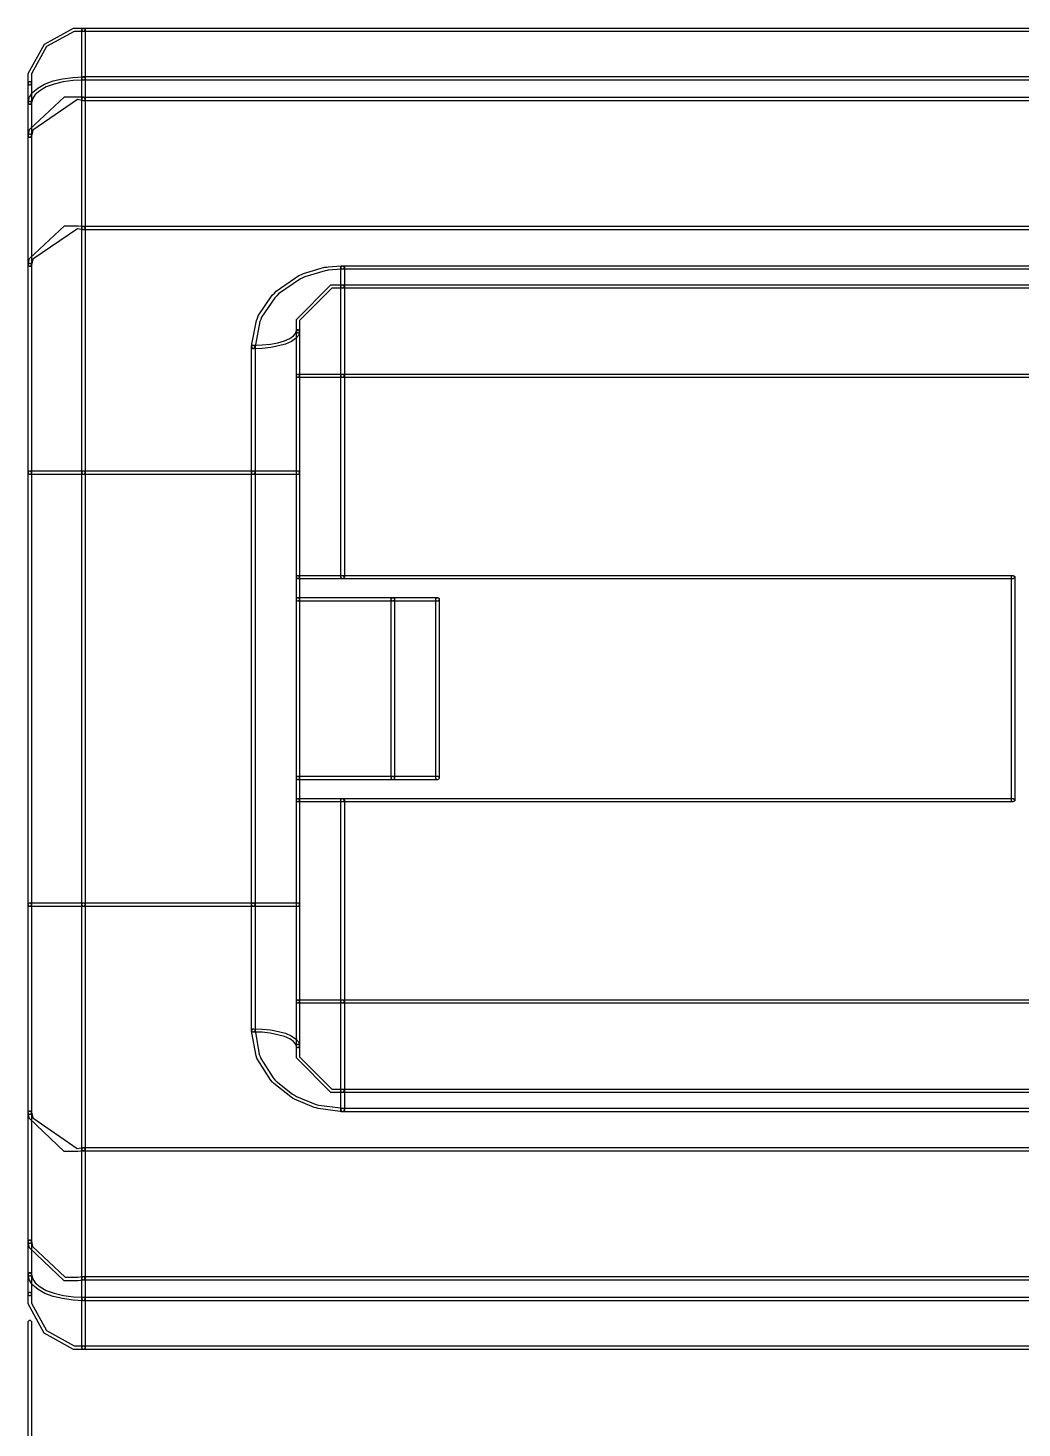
# Model space of a CAD drawing. Extents: x 0.54 to 10.46, y 0.74 to 7.76.
# Drawn here: x 2.0411 to 2.242, y 3.9627 to 4.2458 of the extents above; entities that cross this region are included whole.
import ezdxf

# ---------------------------------------------------------------- set-up
doc = ezdxf.new("R2010")
doc.units = 0
doc.layers.get('0').update_dxf_attribs({"linetype": 'CONTINUOUS'})

msp = doc.modelspace()

# ---------------------------------------------------------------- linework, layer by layer
at = {"color": 0}
for points in [[(2.04144, 4.23426), (2.04135, 4.23426), (2.04112, 4.2346), (2.04112, 4.23465), (2.04112, 4.23665), (2.04438, 4.24257), (2.05029, 4.24582), (2.05231, 4.24582), (2.05236, 4.24582), (2.05263, 4.24561), (2.05263, 4.2455), (2.05263, 4.24544), (2.05236, 4.24511), (2.05231, 4.24511), (2.0504, 4.24511), (2.04482, 4.24208), (2.04178, 4.23654), (2.04178, 4.23465), (2.04178, 4.2346), (2.0415, 4.23426), (2.04144, 4.23426)], [(2.33957, 4.24511), (2.05231, 4.24511), (2.05219, 4.24511), (2.05192, 4.24539), (2.05192, 4.24544), (2.05192, 4.24556), (2.05219, 4.24582), (2.05231, 4.24582), (2.33957, 4.24582), (2.33963, 4.24582), (2.33996, 4.24556), (2.33996, 4.24544), (2.33996, 4.24539), (2.33963, 4.24511), (2.33957, 4.24511)], [(2.04144, 4.23036), (2.04144, 4.23036), (2.04135, 4.23036), (2.04135, 4.23036), (2.04129, 4.23042), (2.04107, 4.23074), (2.04112, 4.23074), (2.04129, 4.23172), (2.04129, 4.23172), (2.04135, 4.23182), (2.04135, 4.23182), (2.04199, 4.23281), (2.04199, 4.23281), (2.04204, 4.23286), (2.04204, 4.23286), (2.04303, 4.23367), (2.04443, 4.23449), (2.04617, 4.23514), (2.04807, 4.23557), (2.05012, 4.23583), (2.05225, 4.23594), (2.05231, 4.23594), (2.05236, 4.23594), (2.05263, 4.23574), (2.05263, 4.23562), (2.05263, 4.23557), (2.05236, 4.23529), (2.05231, 4.23525), (2.05018, 4.23519), (2.04818, 4.23492), (2.04633, 4.23449), (2.04476, 4.23389), (2.04346, 4.23313), (2.04254, 4.23236), (2.04199, 4.2315), (2.04178, 4.23063), (2.04172, 4.23063), (2.0415, 4.23036), (2.04144, 4.23036)], [(2.05231, 4.23112), (2.05219, 4.23112), (2.05192, 4.23139), (2.05192, 4.23144), (2.05192, 4.23562), (2.05192, 4.23574), (2.05219, 4.236), (2.05231, 4.236), (2.05236, 4.236), (2.05263, 4.23574), (2.05263, 4.23562), (2.05263, 4.23144), (2.05263, 4.23139), (2.05236, 4.23112), (2.05231, 4.23112)], [(2.33057, 4.23529), (2.05231, 4.23529), (2.05219, 4.23529), (2.05192, 4.23557), (2.05192, 4.23562), (2.05192, 4.23574), (2.05219, 4.236), (2.05231, 4.236), (2.33057, 4.236), (2.33062, 4.236), (2.33089, 4.23574), (2.33089, 4.23562), (2.33089, 4.23557), (2.33062, 4.23529), (2.33057, 4.23529)], [(2.04144, 4.23036), (2.04135, 4.23036), (2.04112, 4.23063), (2.04112, 4.23068), (2.04112, 4.23465), (2.04112, 4.23475), (2.04135, 4.23497), (2.04144, 4.23497), (2.0415, 4.23497), (2.04178, 4.23475), (2.04178, 4.23465), (2.04178, 4.23068), (2.04178, 4.23063), (2.0415, 4.23036), (2.04144, 4.23036)], [(2.04144, 4.22368), (2.04144, 4.22368), (2.04135, 4.22368), (2.04135, 4.22368), (2.04129, 4.22374), (2.04107, 4.22412), (2.04112, 4.22412), (2.04135, 4.22532), (2.04844, 4.23193), (2.05083, 4.23193), (2.05122, 4.23193), (2.05219, 4.23188), (2.05236, 4.23182), (2.05236, 4.23182), (2.05263, 4.2315), (2.05263, 4.23144), (2.05263, 4.23139), (2.05236, 4.23112), (2.05231, 4.23112), (2.05231, 4.23112), (2.05225, 4.23112), (2.05225, 4.23112), (2.05106, 4.23133), (2.04204, 4.22515), (2.04178, 4.22396), (2.04172, 4.22396), (2.0415, 4.22368), (2.04144, 4.22368)], [(2.04144, 4.22368), (2.04135, 4.22368), (2.04112, 4.22401), (2.04112, 4.22407), (2.04112, 4.23068), (2.04112, 4.23079), (2.04135, 4.23101), (2.04144, 4.23101), (2.0415, 4.23101), (2.04178, 4.23079), (2.04178, 4.23068), (2.04178, 4.22407), (2.04178, 4.22401), (2.0415, 4.22368), (2.04144, 4.22368)], [(2.05231, 4.20503), (2.05219, 4.20503), (2.05192, 4.20529), (2.05192, 4.20535), (2.05192, 4.23144), (2.05192, 4.23156), (2.05219, 4.23182), (2.05231, 4.23182), (2.05236, 4.23182), (2.05263, 4.23156), (2.05263, 4.23144), (2.05263, 4.20535), (2.05263, 4.20529), (2.05236, 4.20503), (2.05231, 4.20503)], [(2.33057, 4.23112), (2.05231, 4.23112), (2.05219, 4.23112), (2.05192, 4.23139), (2.05192, 4.23144), (2.05192, 4.23156), (2.05219, 4.23182), (2.05231, 4.23182), (2.33057, 4.23182), (2.33062, 4.23182), (2.33089, 4.23156), (2.33089, 4.23144), (2.33089, 4.23139), (2.33062, 4.23112), (2.33057, 4.23112)], [(2.04144, 4.1976), (2.04135, 4.1976), (2.04112, 4.19786), (2.04112, 4.19792), (2.04112, 4.22407), (2.04112, 4.22418), (2.04135, 4.22439), (2.04144, 4.22439), (2.0415, 4.22439), (2.04178, 4.22418), (2.04178, 4.22407), (2.04178, 4.19792), (2.04178, 4.19786), (2.0415, 4.1976), (2.04144, 4.1976)], [(2.04144, 4.1976), (2.04144, 4.1976), (2.04135, 4.1976), (2.04135, 4.1976), (2.04129, 4.19764), (2.04107, 4.19803), (2.04112, 4.19803), (2.04135, 4.19922), (2.04844, 4.20583), (2.05083, 4.20583), (2.05122, 4.20583), (2.05219, 4.20578), (2.05236, 4.20574), (2.05236, 4.20574), (2.05263, 4.20535), (2.05263, 4.20529), (2.05263, 4.20524), (2.05236, 4.20503), (2.05231, 4.20503), (2.05231, 4.20503), (2.05225, 4.20503), (2.05225, 4.20503), (2.05106, 4.20524), (2.04204, 4.19906), (2.04178, 4.19786), (2.04172, 4.19786), (2.0415, 4.1976), (2.04144, 4.1976)], [(2.05231, 4.15554), (2.05219, 4.15554), (2.05192, 4.15582), (2.05192, 4.15587), (2.05192, 4.20535), (2.05192, 4.20546), (2.05219, 4.20574), (2.05231, 4.20574), (2.05236, 4.20574), (2.05263, 4.20546), (2.05263, 4.20535), (2.05263, 4.15587), (2.05263, 4.15582), (2.05236, 4.15554), (2.05231, 4.15554)], [(2.33501, 4.20503), (2.05231, 4.20503), (2.05219, 4.20503), (2.05192, 4.20529), (2.05192, 4.20535), (2.05192, 4.20546), (2.05219, 4.20574), (2.05231, 4.20574), (2.33501, 4.20574), (2.33507, 4.20574), (2.33535, 4.20546), (2.33535, 4.20535), (2.33535, 4.20529), (2.33507, 4.20503), (2.33501, 4.20503)], [(2.04144, 4.15554), (2.04135, 4.15554), (2.04112, 4.15582), (2.04112, 4.15587), (2.04112, 4.19797), (2.04112, 4.19808), (2.04135, 4.19829), (2.04144, 4.19829), (2.0415, 4.19829), (2.04178, 4.19808), (2.04178, 4.19797), (2.04178, 4.15587), (2.04178, 4.15582), (2.0415, 4.15554), (2.04144, 4.15554)], [(2.08658, 4.18093), (2.08658, 4.18093), (2.08658, 4.18099), (2.08658, 4.18099), (2.08649, 4.18099), (2.08626, 4.18132), (2.08626, 4.18137), (2.08632, 4.18186), (2.08724, 4.18668), (2.08746, 4.18712), (2.08763, 4.18761), (2.09044, 4.19179), (2.09088, 4.19217), (2.09125, 4.1926), (2.09581, 4.19575), (2.09636, 4.19596), (2.09674, 4.19618), (2.10101, 4.19743), (2.10146, 4.19749), (2.10172, 4.19754), (2.10439, 4.19775), (2.10465, 4.19775), (2.10471, 4.19775), (2.10476, 4.19775), (2.10504, 4.19754), (2.10504, 4.19743), (2.10504, 4.19738), (2.10476, 4.19706), (2.10471, 4.19706), (2.10444, 4.19706), (2.10178, 4.19683), (2.10157, 4.19678), (2.10113, 4.19672), (2.097, 4.19553), (2.09663, 4.19532), (2.09614, 4.1951), (2.09174, 4.19206), (2.09136, 4.19168), (2.09099, 4.19129), (2.08826, 4.18733), (2.08811, 4.1869), (2.08794, 4.18647), (2.08703, 4.18175), (2.08697, 4.18126), (2.08692, 4.18126), (2.08664, 4.18093), (2.08658, 4.18093)], [(2.10465, 4.19319), (2.10454, 4.19319), (2.10433, 4.19347), (2.10433, 4.19353), (2.10433, 4.19738), (2.10433, 4.19749), (2.10454, 4.19775), (2.10465, 4.19775), (2.10471, 4.19775), (2.10504, 4.19749), (2.10504, 4.19738), (2.10504, 4.19353), (2.10504, 4.19347), (2.10471, 4.19319), (2.10465, 4.19319)], [(2.33263, 4.19706), (2.10471, 4.19706), (2.1046, 4.19706), (2.10433, 4.19732), (2.10433, 4.19738), (2.10433, 4.19749), (2.1046, 4.19775), (2.10471, 4.19775), (2.33263, 4.19775), (2.33268, 4.19775), (2.33301, 4.19749), (2.33301, 4.19738), (2.33301, 4.19732), (2.33268, 4.19706), (2.33263, 4.19706)], [(2.09565, 4.18414), (2.09554, 4.18414), (2.09532, 4.18446), (2.09532, 4.18451), (2.09532, 4.1869), (2.10232, 4.1939), (2.10465, 4.1939), (2.10471, 4.1939), (2.10504, 4.19363), (2.10504, 4.19353), (2.10504, 4.19347), (2.10471, 4.19319), (2.10465, 4.19319), (2.10249, 4.19319), (2.09597, 4.18668), (2.09597, 4.18451), (2.09597, 4.18446), (2.09571, 4.18414), (2.09565, 4.18414)], [(2.10465, 4.17513), (2.10454, 4.17513), (2.10433, 4.1754), (2.10433, 4.17546), (2.10433, 4.19353), (2.10433, 4.19363), (2.10454, 4.1939), (2.10465, 4.1939), (2.10471, 4.1939), (2.10504, 4.19363), (2.10504, 4.19353), (2.10504, 4.17546), (2.10504, 4.1754), (2.10471, 4.17513), (2.10465, 4.17513)], [(2.33057, 4.19319), (2.10465, 4.19319), (2.10454, 4.19319), (2.10433, 4.19347), (2.10433, 4.19353), (2.10433, 4.19363), (2.10454, 4.1939), (2.10465, 4.1939), (2.33057, 4.1939), (2.33062, 4.1939), (2.33089, 4.19363), (2.33089, 4.19353), (2.33089, 4.19347), (2.33062, 4.19319), (2.33057, 4.19319)], [(2.08658, 4.18093), (2.08649, 4.18093), (2.08626, 4.18126), (2.08626, 4.18132), (2.08626, 4.18143), (2.08653, 4.18169), (2.08658, 4.18169), (2.08838, 4.18175), (2.09006, 4.18192), (2.09158, 4.18218), (2.09289, 4.18257), (2.09397, 4.18306), (2.09472, 4.18354), (2.09517, 4.18403), (2.09532, 4.18463), (2.09532, 4.18468), (2.09565, 4.18485), (2.09576, 4.18485), (2.09576, 4.18485), (2.09597, 4.18446), (2.09597, 4.1844), (2.09581, 4.18375), (2.09581, 4.18375), (2.09576, 4.18365), (2.09576, 4.18365), (2.09521, 4.18306), (2.09521, 4.18306), (2.09517, 4.183), (2.09517, 4.183), (2.09435, 4.18246), (2.09315, 4.18192), (2.09174, 4.18153), (2.09017, 4.18121), (2.08843, 4.18104), (2.08664, 4.18093), (2.08658, 4.18093)], [(2.09565, 4.17513), (2.09554, 4.17513), (2.09532, 4.1754), (2.09532, 4.17546), (2.09532, 4.18451), (2.09532, 4.18463), (2.09554, 4.18485), (2.09565, 4.18485), (2.09571, 4.18485), (2.09597, 4.18463), (2.09597, 4.18451), (2.09597, 4.17546), (2.09597, 4.1754), (2.09571, 4.17513), (2.09565, 4.17513)], [(2.08658, 4.15554), (2.08649, 4.15554), (2.08626, 4.15582), (2.08626, 4.15587), (2.08626, 4.18132), (2.08626, 4.18143), (2.08649, 4.18169), (2.08658, 4.18169), (2.08664, 4.18169), (2.08697, 4.18143), (2.08697, 4.18132), (2.08697, 4.15587), (2.08697, 4.15582), (2.08664, 4.15554), (2.08658, 4.15554)], [(2.09565, 4.13444), (2.09554, 4.13444), (2.09532, 4.13476), (2.09532, 4.13482), (2.09532, 4.17546), (2.09532, 4.17557), (2.09554, 4.17583), (2.09565, 4.17583), (2.09571, 4.17583), (2.09597, 4.17557), (2.09597, 4.17546), (2.09597, 4.13482), (2.09597, 4.13476), (2.09571, 4.13444), (2.09565, 4.13444)], [(2.10465, 4.17513), (2.09565, 4.17513), (2.09554, 4.17513), (2.09532, 4.1754), (2.09532, 4.17546), (2.09532, 4.17557), (2.09554, 4.17583), (2.09565, 4.17583), (2.10465, 4.17583), (2.10471, 4.17583), (2.10504, 4.17557), (2.10504, 4.17546), (2.10504, 4.1754), (2.10471, 4.17513), (2.10465, 4.17513)], [(2.10465, 4.13444), (2.10454, 4.13444), (2.10433, 4.13476), (2.10433, 4.13482), (2.10433, 4.17546), (2.10433, 4.17557), (2.10454, 4.17583), (2.10465, 4.17583), (2.10471, 4.17583), (2.10504, 4.17557), (2.10504, 4.17546), (2.10504, 4.13482), (2.10504, 4.13476), (2.10471, 4.13444), (2.10465, 4.13444)], [(2.33057, 4.17513), (2.10465, 4.17513), (2.10454, 4.17513), (2.10433, 4.1754), (2.10433, 4.17546), (2.10433, 4.17557), (2.10454, 4.17583), (2.10465, 4.17583), (2.33057, 4.17583), (2.33062, 4.17583), (2.33089, 4.17557), (2.33089, 4.17546), (2.33089, 4.1754), (2.33062, 4.17513), (2.33057, 4.17513)], [(2.05231, 4.15554), (2.04144, 4.15554), (2.04135, 4.15554), (2.04107, 4.15582), (2.04107, 4.15587), (2.04107, 4.15597), (2.04135, 4.15625), (2.04144, 4.15625), (2.05231, 4.15625), (2.05236, 4.15625), (2.05263, 4.15597), (2.05263, 4.15587), (2.05263, 4.15582), (2.05236, 4.15554), (2.05231, 4.15554)], [(2.04144, 4.06819), (2.04135, 4.06819), (2.04112, 4.06853), (2.04112, 4.06858), (2.04112, 4.15587), (2.04112, 4.15597), (2.04135, 4.15625), (2.04144, 4.15625), (2.0415, 4.15625), (2.04178, 4.15597), (2.04178, 4.15587), (2.04178, 4.06858), (2.04178, 4.06853), (2.0415, 4.06819), (2.04144, 4.06819)], [(2.05231, 4.06819), (2.05219, 4.06819), (2.05192, 4.06853), (2.05192, 4.06858), (2.05192, 4.15587), (2.05192, 4.15597), (2.05219, 4.15625), (2.05231, 4.15625), (2.05236, 4.15625), (2.05263, 4.15597), (2.05263, 4.15587), (2.05263, 4.06858), (2.05263, 4.06853), (2.05236, 4.06819), (2.05231, 4.06819)], [(2.08658, 4.15554), (2.05231, 4.15554), (2.05219, 4.15554), (2.05192, 4.15582), (2.05192, 4.15587), (2.05192, 4.15597), (2.05219, 4.15625), (2.05231, 4.15625), (2.08658, 4.15625), (2.08664, 4.15625), (2.08697, 4.15597), (2.08697, 4.15587), (2.08697, 4.15582), (2.08664, 4.15554), (2.08658, 4.15554)], [(2.08658, 4.06819), (2.08649, 4.06819), (2.08626, 4.06853), (2.08626, 4.06858), (2.08626, 4.15587), (2.08626, 4.15597), (2.08649, 4.15625), (2.08658, 4.15625), (2.08664, 4.15625), (2.08697, 4.15597), (2.08697, 4.15587), (2.08697, 4.06858), (2.08697, 4.06853), (2.08664, 4.06819), (2.08658, 4.06819)], [(2.09565, 4.15554), (2.08664, 4.15554), (2.08653, 4.15554), (2.08626, 4.15582), (2.08626, 4.15587), (2.08626, 4.15597), (2.08653, 4.15625), (2.08664, 4.15625), (2.09565, 4.15625), (2.09571, 4.15625), (2.09597, 4.15597), (2.09597, 4.15587), (2.09597, 4.15582), (2.09571, 4.15554), (2.09565, 4.15554)], [(2.09565, 4.12993), (2.09554, 4.12993), (2.09532, 4.13021), (2.09532, 4.13026), (2.09532, 4.13482), (2.09532, 4.13493), (2.09554, 4.13514), (2.09565, 4.13514), (2.09571, 4.13514), (2.09597, 4.13493), (2.09597, 4.13482), (2.09597, 4.13026), (2.09597, 4.13021), (2.09571, 4.12993), (2.09565, 4.12993)], [(2.10465, 4.13444), (2.09565, 4.13444), (2.09554, 4.13444), (2.09532, 4.13476), (2.09532, 4.13482), (2.09532, 4.13493), (2.09554, 4.13514), (2.09565, 4.13514), (2.10465, 4.13514), (2.10471, 4.13514), (2.10504, 4.13493), (2.10504, 4.13482), (2.10504, 4.13476), (2.10471, 4.13444), (2.10465, 4.13444)], [(2.24018, 4.13444), (2.10465, 4.13444), (2.10454, 4.13444), (2.10433, 4.13476), (2.10433, 4.13482), (2.10433, 4.13493), (2.10454, 4.13514), (2.10465, 4.13514), (2.24018, 4.13514), (2.24024, 4.13514), (2.24056, 4.13493), (2.24056, 4.13482), (2.24056, 4.13476), (2.24024, 4.13444), (2.24018, 4.13444)], [(2.24018, 4.08931), (2.24007, 4.08931), (2.23986, 4.08957), (2.23986, 4.08963), (2.23986, 4.13482), (2.23986, 4.13493), (2.24007, 4.13514), (2.24018, 4.13514), (2.24024, 4.13514), (2.24056, 4.13493), (2.24056, 4.13482), (2.24056, 4.08963), (2.24056, 4.08957), (2.24024, 4.08931), (2.24018, 4.08931)], [(2.09565, 4.09381), (2.09554, 4.09381), (2.09532, 4.09407), (2.09532, 4.09413), (2.09532, 4.13032), (2.09532, 4.13043), (2.09554, 4.13064), (2.09565, 4.13064), (2.09571, 4.13064), (2.09597, 4.13043), (2.09597, 4.13032), (2.09597, 4.09413), (2.09597, 4.09407), (2.09571, 4.09381), (2.09565, 4.09381)], [(2.11486, 4.12993), (2.09565, 4.12993), (2.09554, 4.12993), (2.09532, 4.13021), (2.09532, 4.13026), (2.09532, 4.13037), (2.09554, 4.13064), (2.09565, 4.13064), (2.11486, 4.13064), (2.1149, 4.13064), (2.11518, 4.13037), (2.11518, 4.13026), (2.11518, 4.13021), (2.1149, 4.12993), (2.11486, 4.12993)], [(2.11486, 4.09381), (2.11475, 4.09381), (2.11447, 4.09407), (2.11447, 4.09413), (2.11447, 4.13032), (2.11447, 4.13043), (2.11475, 4.13064), (2.11486, 4.13064), (2.1149, 4.13064), (2.11518, 4.13043), (2.11518, 4.13032), (2.11518, 4.09413), (2.11518, 4.09407), (2.1149, 4.09381), (2.11486, 4.09381)], [(2.12386, 4.12993), (2.11486, 4.12993), (2.11475, 4.12993), (2.11447, 4.13021), (2.11447, 4.13026), (2.11447, 4.13037), (2.11475, 4.13064), (2.11486, 4.13064), (2.12386, 4.13064), (2.12392, 4.13064), (2.12418, 4.13037), (2.12418, 4.13026), (2.12418, 4.13021), (2.12392, 4.12993), (2.12386, 4.12993)], [(2.12386, 4.09381), (2.12375, 4.09381), (2.12354, 4.09407), (2.12354, 4.09413), (2.12354, 4.13032), (2.12354, 4.13043), (2.12375, 4.13064), (2.12386, 4.13064), (2.12392, 4.13064), (2.12418, 4.13043), (2.12418, 4.13032), (2.12418, 4.09413), (2.12418, 4.09407), (2.12392, 4.09381), (2.12386, 4.09381)], [(2.11486, 4.09381), (2.09565, 4.09381), (2.09554, 4.09381), (2.09532, 4.09407), (2.09532, 4.09413), (2.09532, 4.09424), (2.09554, 4.09451), (2.09565, 4.09451), (2.11486, 4.09451), (2.1149, 4.09451), (2.11518, 4.09424), (2.11518, 4.09413), (2.11518, 4.09407), (2.1149, 4.09381), (2.11486, 4.09381)], [(2.09565, 4.08931), (2.09554, 4.08931), (2.09532, 4.08957), (2.09532, 4.08963), (2.09532, 4.09418), (2.09532, 4.09429), (2.09554, 4.09451), (2.09565, 4.09451), (2.09571, 4.09451), (2.09597, 4.09429), (2.09597, 4.09418), (2.09597, 4.08963), (2.09597, 4.08957), (2.09571, 4.08931), (2.09565, 4.08931)], [(2.12386, 4.09381), (2.11486, 4.09381), (2.11475, 4.09381), (2.11447, 4.09407), (2.11447, 4.09413), (2.11447, 4.09424), (2.11475, 4.09451), (2.11486, 4.09451), (2.12386, 4.09451), (2.12392, 4.09451), (2.12418, 4.09424), (2.12418, 4.09413), (2.12418, 4.09407), (2.12392, 4.09381), (2.12386, 4.09381)], [(2.09565, 4.04861), (2.09554, 4.04861), (2.09532, 4.04893), (2.09532, 4.04899), (2.09532, 4.08963), (2.09532, 4.08974), (2.09554, 4.09), (2.09565, 4.09), (2.09571, 4.09), (2.09597, 4.08974), (2.09597, 4.08963), (2.09597, 4.04899), (2.09597, 4.04893), (2.09571, 4.04861), (2.09565, 4.04861)], [(2.10465, 4.08931), (2.09565, 4.08931), (2.09554, 4.08931), (2.09532, 4.08957), (2.09532, 4.08963), (2.09532, 4.08974), (2.09554, 4.09), (2.09565, 4.09), (2.10465, 4.09), (2.10471, 4.09), (2.10504, 4.08974), (2.10504, 4.08963), (2.10504, 4.08957), (2.10471, 4.08931), (2.10465, 4.08931)], [(2.10465, 4.04861), (2.10454, 4.04861), (2.10433, 4.04893), (2.10433, 4.04899), (2.10433, 4.08963), (2.10433, 4.08974), (2.10454, 4.09), (2.10465, 4.09), (2.10471, 4.09), (2.10504, 4.08974), (2.10504, 4.08963), (2.10504, 4.04899), (2.10504, 4.04893), (2.10471, 4.04861), (2.10465, 4.04861)], [(2.24018, 4.08931), (2.10465, 4.08931), (2.10454, 4.08931), (2.10433, 4.08957), (2.10433, 4.08963), (2.10433, 4.08974), (2.10454, 4.09), (2.10465, 4.09), (2.24018, 4.09), (2.24024, 4.09), (2.24056, 4.08974), (2.24056, 4.08963), (2.24056, 4.08957), (2.24024, 4.08931), (2.24018, 4.08931)], [(2.05231, 4.06819), (2.04144, 4.06819), (2.04135, 4.06819), (2.04107, 4.06853), (2.04107, 4.06858), (2.04107, 4.06868), (2.04135, 4.0689), (2.04144, 4.0689), (2.05231, 4.0689), (2.05236, 4.0689), (2.05263, 4.06868), (2.05263, 4.06858), (2.05263, 4.06853), (2.05236, 4.06819), (2.05231, 4.06819)], [(2.04144, 4.02615), (2.04135, 4.02615), (2.04112, 4.02642), (2.04112, 4.02647), (2.04112, 4.06858), (2.04112, 4.06868), (2.04135, 4.0689), (2.04144, 4.0689), (2.0415, 4.0689), (2.04178, 4.06868), (2.04178, 4.06858), (2.04178, 4.02647), (2.04178, 4.02642), (2.0415, 4.02615), (2.04144, 4.02615)], [(2.05231, 4.01872), (2.05219, 4.01872), (2.05192, 4.01904), (2.05192, 4.0191), (2.05192, 4.06858), (2.05192, 4.06868), (2.05219, 4.0689), (2.05231, 4.0689), (2.05236, 4.0689), (2.05263, 4.06868), (2.05263, 4.06858), (2.05263, 4.0191), (2.05263, 4.01904), (2.05236, 4.01872), (2.05231, 4.01872)], [(2.08658, 4.06819), (2.05231, 4.06819), (2.05219, 4.06819), (2.05192, 4.06853), (2.05192, 4.06858), (2.05192, 4.06868), (2.05219, 4.0689), (2.05231, 4.0689), (2.08658, 4.0689), (2.08664, 4.0689), (2.08697, 4.06868), (2.08697, 4.06858), (2.08697, 4.06853), (2.08664, 4.06819), (2.08658, 4.06819)], [(2.09565, 4.06819), (2.08664, 4.06819), (2.08653, 4.06819), (2.08626, 4.06853), (2.08626, 4.06858), (2.08626, 4.06868), (2.08653, 4.0689), (2.08664, 4.0689), (2.09565, 4.0689), (2.09571, 4.0689), (2.09597, 4.06868), (2.09597, 4.06858), (2.09597, 4.06853), (2.09571, 4.06819), (2.09565, 4.06819)], [(2.08658, 4.04275), (2.08649, 4.04275), (2.08626, 4.04308), (2.08626, 4.04313), (2.08626, 4.06858), (2.08626, 4.06868), (2.08649, 4.0689), (2.08658, 4.0689), (2.08664, 4.0689), (2.08697, 4.06868), (2.08697, 4.06858), (2.08697, 4.04313), (2.08697, 4.04308), (2.08664, 4.04275), (2.08658, 4.04275)], [(2.09565, 4.03961), (2.09554, 4.03961), (2.09532, 4.03988), (2.09532, 4.03993), (2.09532, 4.04899), (2.09532, 4.0491), (2.09554, 4.04932), (2.09565, 4.04932), (2.09571, 4.04932), (2.09597, 4.0491), (2.09597, 4.04899), (2.09597, 4.03993), (2.09597, 4.03988), (2.09571, 4.03961), (2.09565, 4.03961)], [(2.10465, 4.04861), (2.09565, 4.04861), (2.09554, 4.04861), (2.09532, 4.04893), (2.09532, 4.04899), (2.09532, 4.0491), (2.09554, 4.04932), (2.09565, 4.04932), (2.10465, 4.04932), (2.10471, 4.04932), (2.10504, 4.0491), (2.10504, 4.04899), (2.10504, 4.04893), (2.10471, 4.04861), (2.10465, 4.04861)], [(2.10465, 4.03054), (2.10454, 4.03054), (2.10433, 4.03087), (2.10433, 4.03093), (2.10433, 4.04899), (2.10433, 4.0491), (2.10454, 4.04932), (2.10465, 4.04932), (2.10471, 4.04932), (2.10504, 4.0491), (2.10504, 4.04899), (2.10504, 4.03093), (2.10504, 4.03087), (2.10471, 4.03054), (2.10465, 4.03054)], [(2.33057, 4.04861), (2.10465, 4.04861), (2.10454, 4.04861), (2.10433, 4.04893), (2.10433, 4.04899), (2.10433, 4.0491), (2.10454, 4.04932), (2.10465, 4.04932), (2.33057, 4.04932), (2.33062, 4.04932), (2.33089, 4.0491), (2.33089, 4.04899), (2.33089, 4.04893), (2.33062, 4.04861), (2.33057, 4.04861)], [(2.09565, 4.03961), (2.09554, 4.03961), (2.09532, 4.03988), (2.09532, 4.03988), (2.09517, 4.04042), (2.09472, 4.0409), (2.09397, 4.04139), (2.09289, 4.04189), (2.09153, 4.04226), (2.09, 4.04254), (2.08838, 4.04275), (2.08658, 4.04275), (2.08649, 4.04275), (2.08626, 4.04308), (2.08626, 4.04313), (2.08626, 4.04324), (2.08653, 4.04346), (2.08664, 4.04346), (2.08838, 4.0434), (2.09011, 4.04324), (2.09169, 4.04292), (2.0931, 4.04254), (2.09424, 4.04204), (2.09517, 4.04144), (2.09517, 4.04144), (2.09521, 4.04139), (2.09521, 4.04139), (2.09576, 4.04081), (2.09576, 4.04081), (2.09581, 4.04064), (2.09581, 4.04064), (2.09597, 4.04004), (2.09597, 4.04004), (2.09576, 4.03965), (2.09576, 4.03961), (2.09576, 4.03961), (2.09565, 4.03961), (2.09565, 4.03961)], [(2.10465, 4.02669), (2.10417, 4.02675), (2.09972, 4.02735), (2.09933, 4.02746), (2.0989, 4.02756), (2.09494, 4.02919), (2.09457, 4.0294), (2.09418, 4.02968), (2.09076, 4.03239), (2.0905, 4.03267), (2.09011, 4.0331), (2.08751, 4.03717), (2.08735, 4.03754), (2.08718, 4.03797), (2.08632, 4.04264), (2.08626, 4.04308), (2.08626, 4.04318), (2.08653, 4.04346), (2.08658, 4.04346), (2.08664, 4.04346), (2.08697, 4.04329), (2.08697, 4.04318), (2.08703, 4.04275), (2.08783, 4.03825), (2.088, 4.03782), (2.08811, 4.03743), (2.0906, 4.03353), (2.09099, 4.03315), (2.09125, 4.03288), (2.09457, 4.03022), (2.09494, 4.03), (2.09532, 4.02979), (2.09912, 4.02821), (2.0995, 4.0281), (2.09987, 4.028), (2.10422, 4.02746), (2.10471, 4.0274), (2.10476, 4.0274), (2.10504, 4.02713), (2.10504, 4.02701), (2.10504, 4.02696), (2.10471, 4.02669), (2.10465, 4.02669)], [(2.10465, 4.03054), (2.10232, 4.03054), (2.09532, 4.0376), (2.09532, 4.03993), (2.09532, 4.04004), (2.09554, 4.04031), (2.09565, 4.04031), (2.09571, 4.04031), (2.09597, 4.04004), (2.09597, 4.03993), (2.09597, 4.03776), (2.10249, 4.03125), (2.10465, 4.03125), (2.10471, 4.03125), (2.10504, 4.03103), (2.10504, 4.03093), (2.10504, 4.03087), (2.10471, 4.03054), (2.10465, 4.03054)], [(2.33057, 4.03054), (2.10465, 4.03054), (2.10454, 4.03054), (2.10433, 4.03087), (2.10433, 4.03093), (2.10433, 4.03103), (2.10454, 4.03125), (2.10465, 4.03125), (2.33057, 4.03125), (2.33062, 4.03125), (2.33089, 4.03103), (2.33089, 4.03093), (2.33089, 4.03087), (2.33062, 4.03054), (2.33057, 4.03054)], [(2.10465, 4.02669), (2.10454, 4.02669), (2.10433, 4.02701), (2.10433, 4.02707), (2.10433, 4.03093), (2.10433, 4.03103), (2.10454, 4.03125), (2.10465, 4.03125), (2.10471, 4.03125), (2.10504, 4.03103), (2.10504, 4.03093), (2.10504, 4.02707), (2.10504, 4.02701), (2.10471, 4.02669), (2.10465, 4.02669)], [(2.05083, 4.01861), (2.04839, 4.01861), (2.04135, 4.02528), (2.04112, 4.02642), (2.04107, 4.02647), (2.04129, 4.02686), (2.04135, 4.02686), (2.04144, 4.02686), (2.04172, 4.02664), (2.04178, 4.02658), (2.04204, 4.02544), (2.051, 4.01926), (2.05225, 4.01942), (2.05225, 4.01942), (2.05231, 4.01942), (2.05231, 4.01942), (2.05236, 4.01942), (2.05257, 4.01921), (2.05263, 4.01915), (2.05263, 4.0191), (2.0524, 4.01878), (2.05236, 4.01878), (2.05219, 4.01878), (2.05117, 4.01861), (2.05083, 4.01861)], [(2.04144, 4.00006), (2.04135, 4.00006), (2.04112, 4.00032), (2.04112, 4.00038), (2.04112, 4.02647), (2.04112, 4.02658), (2.04135, 4.02686), (2.04144, 4.02686), (2.0415, 4.02686), (2.04178, 4.02658), (2.04178, 4.02647), (2.04178, 4.00038), (2.04178, 4.00032), (2.0415, 4.00006), (2.04144, 4.00006)], [(2.33263, 4.02669), (2.10471, 4.02669), (2.1046, 4.02669), (2.10433, 4.02701), (2.10433, 4.02707), (2.10433, 4.02718), (2.1046, 4.0274), (2.10471, 4.0274), (2.33263, 4.0274), (2.33268, 4.0274), (2.33301, 4.02718), (2.33301, 4.02707), (2.33301, 4.02701), (2.33268, 4.02669), (2.33263, 4.02669)], [(2.33501, 4.01872), (2.05231, 4.01872), (2.05219, 4.01872), (2.05192, 4.01904), (2.05192, 4.0191), (2.05192, 4.01921), (2.05219, 4.01942), (2.05231, 4.01942), (2.33501, 4.01942), (2.33507, 4.01942), (2.33535, 4.01921), (2.33535, 4.0191), (2.33535, 4.01904), (2.33507, 4.01872), (2.33501, 4.01872)], [(2.05231, 3.99262), (2.05219, 3.99262), (2.05192, 3.99289), (2.05192, 3.99294), (2.05192, 4.0191), (2.05192, 4.01921), (2.05219, 4.01942), (2.05231, 4.01942), (2.05236, 4.01942), (2.05263, 4.01921), (2.05263, 4.0191), (2.05263, 3.99294), (2.05263, 3.99289), (2.05236, 3.99262), (2.05231, 3.99262)], [(2.05083, 3.99251), (2.04839, 3.99251), (2.04135, 3.99918), (2.04112, 4.00032), (2.04107, 4.00038), (2.04129, 4.00076), (2.04135, 4.00076), (2.04144, 4.00076), (2.04172, 4.00054), (2.04178, 4.00049), (2.04199, 3.99946), (2.04861, 3.99322), (2.05083, 3.99322), (2.05117, 3.99322), (2.05208, 3.99333), (2.05225, 3.99333), (2.05225, 3.99333), (2.05231, 3.99333), (2.05231, 3.99333), (2.05236, 3.99333), (2.05257, 3.99306), (2.05263, 3.993), (2.05263, 3.993), (2.05236, 3.99268), (2.05236, 3.99262), (2.05219, 3.99262), (2.05117, 3.99251), (2.05083, 3.99251)], [(2.04144, 3.99343), (2.04135, 3.99343), (2.04112, 3.99371), (2.04112, 3.99376), (2.04112, 4.00038), (2.04112, 4.00049), (2.04135, 4.00076), (2.04144, 4.00076), (2.0415, 4.00076), (2.04178, 4.00049), (2.04178, 4.00038), (2.04178, 3.99376), (2.04178, 3.99371), (2.0415, 3.99343), (2.04144, 3.99343)], [(2.05231, 3.98844), (2.05225, 3.98844), (2.05018, 3.98856), (2.04807, 3.98888), (2.04617, 3.98931), (2.04449, 3.9899), (2.04312, 3.99072), (2.04204, 3.9916), (2.04204, 3.9916), (2.04199, 3.99164), (2.04199, 3.99164), (2.04135, 3.99262), (2.04135, 3.99262), (2.04129, 3.99274), (2.04129, 3.99274), (2.04112, 3.99371), (2.04107, 3.99376), (2.04135, 3.99408), (2.04139, 3.99408), (2.04139, 3.99408), (2.04144, 3.99408), (2.04144, 3.99408), (2.0415, 3.99408), (2.04172, 3.99387), (2.04178, 3.99382), (2.04199, 3.99294), (2.04254, 3.99208), (2.04351, 3.99126), (2.04476, 3.99056), (2.04639, 3.98996), (2.04824, 3.98953), (2.05024, 3.98926), (2.05231, 3.98921), (2.05236, 3.98921), (2.05263, 3.98893), (2.05263, 3.98882), (2.05263, 3.98876), (2.05236, 3.98844), (2.05231, 3.98844)], [(2.04144, 3.98947), (2.04135, 3.98947), (2.04112, 3.98975), (2.04112, 3.98981), (2.04112, 3.99376), (2.04112, 3.99387), (2.04135, 3.99414), (2.04144, 3.99414), (2.0415, 3.99414), (2.04178, 3.99387), (2.04178, 3.99376), (2.04178, 3.98981), (2.04178, 3.98975), (2.0415, 3.98947), (2.04144, 3.98947)], [(2.33057, 3.99262), (2.05231, 3.99262), (2.05219, 3.99262), (2.05192, 3.99289), (2.05192, 3.99294), (2.05192, 3.99306), (2.05219, 3.99333), (2.05231, 3.99333), (2.33057, 3.99333), (2.33062, 3.99333), (2.33089, 3.99306), (2.33089, 3.99294), (2.33089, 3.99289), (2.33062, 3.99262), (2.33057, 3.99262)], [(2.05231, 3.98844), (2.05219, 3.98844), (2.05192, 3.98876), (2.05192, 3.98882), (2.05192, 3.99294), (2.05192, 3.99306), (2.05219, 3.99333), (2.05231, 3.99333), (2.05236, 3.99333), (2.05263, 3.99306), (2.05263, 3.99294), (2.05263, 3.98882), (2.05263, 3.98876), (2.05236, 3.98844), (2.05231, 3.98844)], [(2.05231, 3.97863), (2.05029, 3.97863), (2.04432, 3.98193), (2.04107, 3.98785), (2.04107, 3.98981), (2.04107, 3.9899), (2.04135, 3.99018), (2.04144, 3.99018), (2.0415, 3.99018), (2.04178, 3.9899), (2.04178, 3.98981), (2.04178, 3.98796), (2.04482, 3.98242), (2.0504, 3.97933), (2.05231, 3.97933), (2.05236, 3.97933), (2.05263, 3.97906), (2.05263, 3.97894), (2.05263, 3.97889), (2.05236, 3.97863), (2.05231, 3.97863)], [(2.33057, 3.98844), (2.05231, 3.98844), (2.05219, 3.98844), (2.05192, 3.98876), (2.05192, 3.98882), (2.05192, 3.98893), (2.05219, 3.98921), (2.05231, 3.98921), (2.33057, 3.98921), (2.33062, 3.98921), (2.33089, 3.98893), (2.33089, 3.98882), (2.33089, 3.98876), (2.33062, 3.98844), (2.33057, 3.98844)], [(2.33957, 3.97863), (2.05231, 3.97863), (2.05219, 3.97863), (2.05192, 3.97889), (2.05192, 3.97894), (2.05192, 3.97906), (2.05219, 3.97933), (2.05231, 3.97933), (2.33957, 3.97933), (2.33963, 3.97933), (2.33996, 3.97906), (2.33996, 3.97894), (2.33996, 3.97889), (2.33963, 3.97863), (2.33957, 3.97863)]]:
    msp.add_lwpolyline(points, close=True, dxfattribs=at)
at = {"color": 9}
for points in [[(2.05231, 4.23529), (2.05219, 4.23529), (2.05192, 4.23557), (2.05192, 4.23562), (2.05192, 4.24544), (2.05192, 4.24556), (2.05219, 4.24582), (2.05231, 4.24582), (2.05236, 4.24582), (2.05263, 4.24556), (2.05263, 4.24544), (2.05263, 4.23562), (2.05263, 4.23557), (2.05236, 4.23529), (2.05231, 4.23529)], [(2.05231, 3.97863), (2.05219, 3.97863), (2.05192, 3.97889), (2.05192, 3.97894), (2.05192, 3.98882), (2.05192, 3.98893), (2.05219, 3.98921), (2.05231, 3.98921), (2.05236, 3.98921), (2.05263, 3.98893), (2.05263, 3.98882), (2.05263, 3.97894), (2.05263, 3.97889), (2.05236, 3.97863), (2.05231, 3.97863)]]:
    msp.add_lwpolyline(points, close=True, dxfattribs=at)
at = {"color": 6}
msp.add_lwpolyline([(2.04144, 3.3361), (2.04135, 3.3361), (2.04112, 3.33637), (2.04112, 3.33643), (2.04112, 3.98415), (2.04112, 3.98426), (2.04135, 3.98454), (2.04144, 3.98454), (2.0415, 3.98454), (2.04178, 3.98426), (2.04178, 3.98415), (2.04178, 3.33643), (2.04178, 3.33637), (2.0415, 3.3361), (2.04144, 3.3361)], close=True, dxfattribs=at)

doc.saveas('drawing.dxf')
